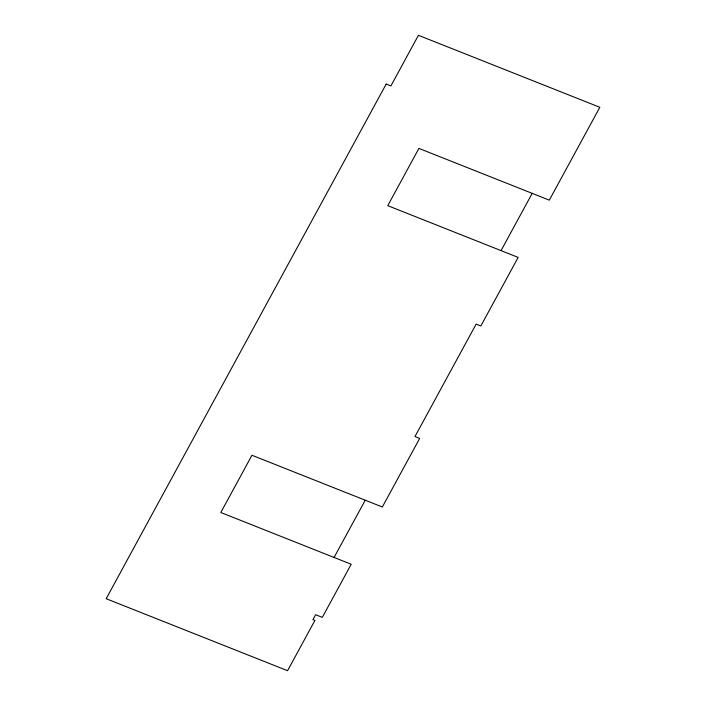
<?xml version="1.0" encoding="UTF-8"?>
<svg xmlns="http://www.w3.org/2000/svg" width="706" height="706" viewBox="0 0 706 706"><rect width="100%" height="100%" fill="white"/><g stroke="black" fill="none" stroke-linecap="round" stroke-linejoin="round"><path stroke-width="1.06" d="M334.079 557.458L365.231 500.21M501.039 250.612L532.192 193.356M386.191 84.058L106.165 598.714L287.563 670.7L314.911 620.442L312.917 619.647L315.6 614.723L322.289 617.379L351.2 564.253L220.81 512.503L251.954 455.255L382.343 506.996L419.664 438.417L414.96 436.555L476.144 324.116L480.839 325.978L518.16 257.399L387.762 205.658L418.914 148.401L549.303 200.151L599.835 107.286L418.437 35.3L390.895 85.929L386.191 84.058"/></g></svg>
